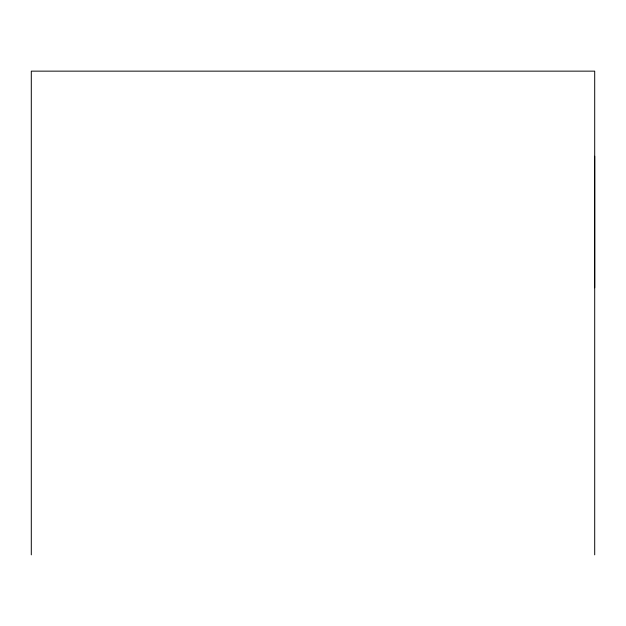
<?xml version="1.0" encoding="UTF-8"?>
<svg xmlns="http://www.w3.org/2000/svg" width="626" height="626" viewBox="0 0 626 626"><rect width="100%" height="100%" fill="white"/><g stroke="black" fill="none" stroke-linecap="round" stroke-linejoin="round"><path stroke-width="0.94" d="M594.7 287.788L594.7 156.25M594.7 554.855L594.7 71.145L31.3 71.145L31.3 554.855"/></g></svg>
